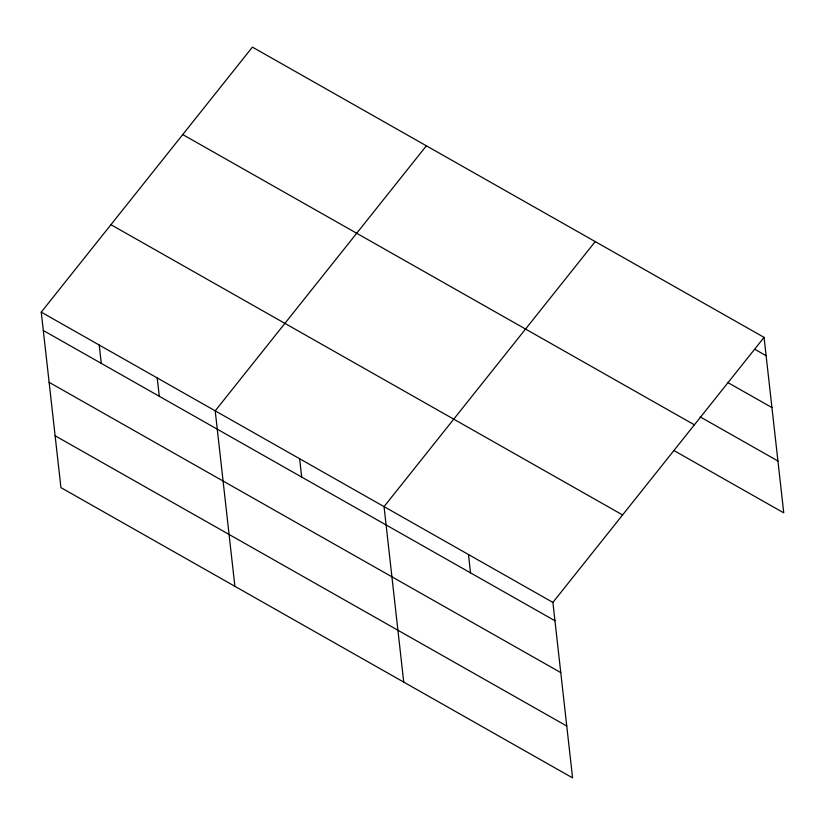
<?xml version="1.0" encoding="UTF-8"?>
<svg xmlns="http://www.w3.org/2000/svg" width="825" height="825" viewBox="0 0 825 825"><rect width="100%" height="100%" fill="white"/><g stroke="black" fill="none" stroke-linecap="round" stroke-linejoin="round"><path stroke-width="1.24" d="M764.063 337.373L552.894 602.415L572.581 777.882L60.937 487.627L41.25 312.149L252.419 47.118L764.063 337.373L783.75 512.851L673.778 450.46M426.381 145.808L215.212 410.84L234.888 586.307M595.227 241.591L384.048 506.622L403.734 682.1M755.019 349.408L766.126 355.709M727.506 382.367L771.942 407.571M700.178 416.883L777.934 461M182.737 134.578L694.382 424.834M110.942 224.689L622.586 514.944M41.25 312.149L552.894 602.415M43.302 330.485L554.957 620.751M49.118 382.336L560.773 672.602M55.12 435.765L566.765 726.031M468.476 554.513L470.528 572.849M299.63 458.731L301.692 477.067M157.224 377.943L159.277 396.278M99.237 345.046L101.289 363.382"/></g></svg>
